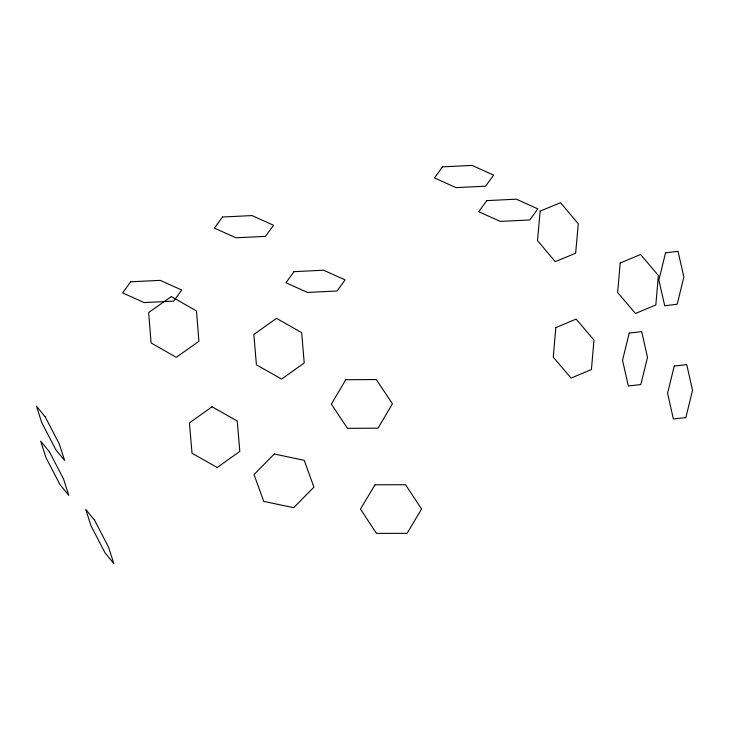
<?xml version="1.0" encoding="UTF-8"?>
<svg xmlns="http://www.w3.org/2000/svg" width="729" height="729" viewBox="0 0 729 729"><rect width="100%" height="100%" fill="white"/><g stroke="black" fill="none" stroke-linecap="round" stroke-linejoin="round"><path stroke-width="1.09" d="M555.799 327.622L553.256 357.128L571.071 378.087L591.429 369.539L593.962 340.042L576.147 319.083L555.799 327.622M620.197 263.032L617.645 292.52L635.46 313.497L655.827 304.968L658.369 275.471L640.563 254.503L620.197 263.032M540.153 211.1L537.492 240.561L555.234 261.638L575.628 253.264L578.288 223.803L560.546 202.726L540.153 211.1M665.513 252.881L658.879 280.127L664.739 305.797L677.232 304.203L683.866 276.956L678.006 251.295L665.513 252.881M629.218 333.071L622.539 360.244L628.343 385.996L640.827 384.557L647.507 357.383L641.702 331.631L629.218 333.071M674.261 366.049L667.573 393.223L673.368 418.975L685.861 417.562L692.55 390.389L686.754 364.637L674.261 366.049M345.756 379.736L331.358 404.13L347.496 428.351L378.041 428.169L392.439 403.766L376.292 379.554L345.756 379.736M375.025 484.767L360.481 509.088L376.474 533.382L407.019 533.355L421.572 509.033L405.57 484.739L375.025 484.767M130.664 281.795L122.627 292.894L144.142 302.571L173.693 301.132L181.731 290.033L160.216 280.355L130.664 281.795M222.463 217.014L214.426 228.122L235.941 237.791L265.493 236.36L273.53 225.252L252.015 215.584L222.463 217.014M294.006 271.653L285.968 282.761L307.492 292.429L337.044 290.999L345.081 279.89L323.558 270.222L294.006 271.653M442.539 166.85L434.502 177.958L456.017 187.626L485.569 186.196L493.606 175.088L472.091 165.419L442.539 166.85M486.762 200.621L478.725 211.72L500.24 221.397L529.792 219.958L537.829 208.858L516.314 199.181L486.762 200.621M274.259 454.012L254.029 474.552L263.752 501.388L293.696 507.685L313.926 487.145L304.212 460.309L274.259 454.012M276.464 318.354L253.847 334.456L256.417 364.819L281.604 379.08L304.221 362.987L301.651 332.624L276.464 318.354M212.048 406.782L189.44 422.893L192.019 453.256L217.224 467.508L239.832 451.397L237.253 421.034L212.048 406.782M171.361 296.575L148.652 312.541L151.085 342.912L176.218 357.31L198.926 341.345L196.493 310.973L171.361 296.575M45.207 416.833L36.45 406.171L41.763 422.62L55.832 449.729L64.589 460.391L59.277 443.943L45.207 416.833M49.49 451.898L40.669 441.118L45.909 457.457L59.969 484.585L68.79 495.365L63.551 479.026L49.49 451.898M94.533 520.132L85.712 509.334L90.952 525.655L105.003 552.782L113.824 563.581L108.585 547.26L94.533 520.132"/></g></svg>
